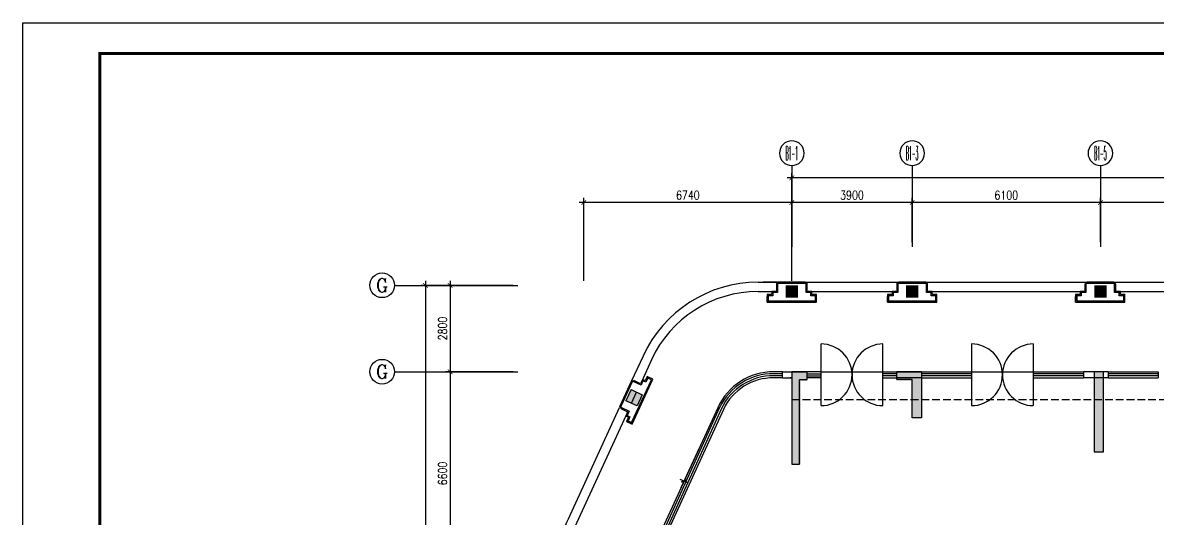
# Model space of a CAD drawing. Extents: x 3476 to 122276, y -94307 to -10307.
# Drawn here: x 3476 to 40273, y -26408 to -10307 of the extents above; entities that cross this region are included whole.
import ezdxf
from ezdxf.enums import TextEntityAlignment as Align

# ---------------------------------------------------------------- set-up
doc = ezdxf.new("R2010")
doc.units = 0
doc.header["$LTSCALE"] = 1000
doc.header["$MEASUREMENT"] = 0
doc.linetypes.add('DASH', pattern=[0.35, 0.25, -0.1])
doc.layers.get('0').update_dxf_attribs({"linetype": 'CONTINUOUS'})
doc.layers.get('DEFPOINTS').update_dxf_attribs({"linetype": 'CONTINUOUS'})
for name, color, linetype in [('AXIS', 7, 'CONTINUOUS'), ('AXIS_TEXT', 7, 'CONTINUOUS'), ('COLUMN', 252, 'CONTINUOUS'), ('FRAME', 7, 'CONTINUOUS'), ('KT', 7, 'CONTINUOUS'), ('STAIR', 7, 'CONTINUOUS'), ('WALL', 7, 'CONTINUOUS'), ('WINDOW', 7, 'CONTINUOUS'), ('柱', 252, 'CONTINUOUS')]:
    doc.layers.add(name, color=color, linetype=linetype)
doc.styles.add('COMPLEX', font='COMPLEX.shx', dxfattribs={"width": 0.8})
doc.styles.add('DIM_FONT', font='romanc.shx', dxfattribs={"width": 0.8})
doc.dimstyles.new('S100', dxfattribs={"dimtxt": 280, "dimasz": 150, "dimexe": 150, "dimexo": 150, "dimgap": 100, "dimtad": 1, "dimdec": 0, "dimzin": 0, "dimdsep": 46, "dimtxsty": 'DIM_FONT', "dimblk": '_DIMX', "dimblk1": 'ARCHTICK', "dimblk2": 'ARCHTICK', "dimsah": 1, "dimcen": 0.09, "dimdle": 150, "dimclrt": 7, "dimadec": 0, "dimazin": 0, "dimtfac": 1, "dimtdec": 0, "dimtix": 1, "dimtmove": 2, "dimatfit": 3, "dimldrblk": 'ARCHTICK', "dimfxl": 0, "dimtolj": 1, "dimtzin": 0, "dimarcsym": 0})

# ---------------------------------------------------------------- blocks, each defined once
blk = doc.blocks.new('_FZH')
blk.add_solid([(-0.5, -0.5), (0.5, -0.5), (-0.5, 0.5), (0.5, 0.5)])
blk = doc.blocks.new('_ARCHTICK')
at = {"color": 0, "linetype": 'ByBlock', "const_width": 0.15}
blk.add_lwpolyline([(-0.5, -0.5), (0.5, 0.5)], dxfattribs=at)
blk = doc.blocks.new('*D759')
at = {"color": 0, "linetype": 'ByBlock'}
for p, q in [((16523, -18673), (16523, -41573)), ((19373, -18823), (16373, -18823)), ((19373, -41423), (16373, -41423))]:
    blk.add_line(p, q, dxfattribs=at)
at = {"layer": 'DEFPOINTS', "color": 0, "linetype": 'ByBlock'}
for p in [(19523, -18823), (16523, -41423), (19523, -41423)]:
    blk.add_point(p, dxfattribs=at)
at = {"color": 0, "linetype": 'ByBlock', "xscale": 150, "yscale": 150, "zscale": 150}
for p, rotation in [((16523, -18823), 90), ((16523, -41423), 270)]:
    blk.add_blockref('_ARCHTICK', p, dxfattribs=dict(at, rotation=rotation))
at = {"color": 7, "linetype": 'ByBlock', "insert": (16283, -30123), "char_height": 280, "attachment_point": 5, "rotation": 90, "style": 'DIM_FONT'}
blk.add_mtext('\\A1;22600', dxfattribs=at)
blk = doc.blocks.new('_DIMX')
blk.add_line((-150, 0), (150, 0))
at = {"const_width": 50}
blk.add_lwpolyline([(-70, -70), (70, 70)], dxfattribs=at)
blk = doc.blocks.new('_AXISO')
blk.add_circle((0, 0), 0.5)
at = {"layer": 'AXIS_TEXT', "style": 'COMPLEX', "width": 1.041667}
blk.add_attdef('A', text='', height=0.56, dxfattribs=at).set_placement((-0.25, -0.28), (0.25, -0.28), align=Align.FIT)
blk = doc.blocks.new('*D769')
at = {"color": 0, "linetype": 'ByBlock'}
for p, q in [((63648, -14694), (28248, -14694)), ((28398, -16782), (28398, -14544)), ((63498, -16782), (63498, -14544))]:
    blk.add_line(p, q, dxfattribs=at)
at = {"layer": 'DEFPOINTS', "color": 0, "linetype": 'ByBlock'}
for p in [(28398, -14694), (28398, -16932), (63498, -16932)]:
    blk.add_point(p, dxfattribs=at)
at = {"color": 0, "linetype": 'ByBlock', "xscale": 150, "yscale": 150, "zscale": 150, "rotation": 180}
blk.add_blockref('_ARCHTICK', (28398, -14694), dxfattribs=at)
at = {"color": 0, "linetype": 'ByBlock', "xscale": 150, "yscale": 150, "zscale": 150}
blk.add_blockref('_ARCHTICK', (63498, -14694), dxfattribs=at)
at = {"color": 7, "linetype": 'ByBlock', "insert": (45948, -14454), "char_height": 280, "attachment_point": 5, "style": 'DIM_FONT'}
blk.add_mtext('\\A1;35100', dxfattribs=at)
blk = doc.blocks.new('*D770')
at = {"color": 0, "linetype": 'ByBlock'}
for p, q in [((19373, -21623), (17173, -21623)), ((17323, -21473), (17323, -28373)), ((19373, -28223), (17173, -28223))]:
    blk.add_line(p, q, dxfattribs=at)
at = {"layer": 'DEFPOINTS', "color": 0, "linetype": 'ByBlock'}
for p in [(19523, -21623), (17323, -28223), (19523, -28223)]:
    blk.add_point(p, dxfattribs=at)
at = {"color": 0, "linetype": 'ByBlock', "xscale": 150, "yscale": 150, "zscale": 150}
for p, rotation in [((17323, -21623), 90), ((17323, -28223), 270)]:
    blk.add_blockref('_ARCHTICK', p, dxfattribs=dict(at, rotation=rotation))
at = {"color": 7, "linetype": 'ByBlock', "insert": (17083, -24923), "char_height": 280, "attachment_point": 5, "rotation": 90, "style": 'DIM_FONT'}
blk.add_mtext('\\A1;6600', dxfattribs=at)
blk = doc.blocks.new('*D774')
at = {"color": 0, "linetype": 'ByBlock'}
for p, q in [((32298, -16782), (32298, -15344)), ((38398, -16782), (38398, -15344)), ((38548, -15494), (32148, -15494))]:
    blk.add_line(p, q, dxfattribs=at)
at = {"layer": 'DEFPOINTS', "color": 0, "linetype": 'ByBlock'}
for p in [(32298, -15494), (32298, -16932), (38398, -16932)]:
    blk.add_point(p, dxfattribs=at)
at = {"color": 0, "linetype": 'ByBlock', "xscale": 150, "yscale": 150, "zscale": 150, "rotation": 180}
blk.add_blockref('_ARCHTICK', (32298, -15494), dxfattribs=at)
at = {"color": 0, "linetype": 'ByBlock', "xscale": 150, "yscale": 150, "zscale": 150}
blk.add_blockref('_ARCHTICK', (38398, -15494), dxfattribs=at)
at = {"color": 7, "linetype": 'ByBlock', "insert": (35348, -15254), "char_height": 280, "attachment_point": 5, "style": 'DIM_FONT'}
blk.add_mtext('\\A1;6100', dxfattribs=at)
blk = doc.blocks.new('*D775')
at = {"color": 0, "linetype": 'ByBlock'}
for p, q in [((28398, -16782), (28398, -15344)), ((32298, -16782), (32298, -15344)), ((32448, -15494), (28248, -15494))]:
    blk.add_line(p, q, dxfattribs=at)
at = {"layer": 'DEFPOINTS', "color": 0, "linetype": 'ByBlock'}
for p in [(28398, -15494), (28398, -16932), (32298, -16932)]:
    blk.add_point(p, dxfattribs=at)
at = {"color": 0, "linetype": 'ByBlock', "xscale": 150, "yscale": 150, "zscale": 150, "rotation": 180}
blk.add_blockref('_ARCHTICK', (28398, -15494), dxfattribs=at)
at = {"color": 0, "linetype": 'ByBlock', "xscale": 150, "yscale": 150, "zscale": 150}
blk.add_blockref('_ARCHTICK', (32298, -15494), dxfattribs=at)
at = {"color": 7, "linetype": 'ByBlock', "insert": (30348, -15254), "char_height": 280, "attachment_point": 5, "style": 'DIM_FONT'}
blk.add_mtext('\\A1;3900', dxfattribs=at)
blk = doc.blocks.new('*D786')
at = {"color": 0, "linetype": 'ByBlock'}
for p, q in [((38398, -16782), (38398, -15344)), ((44698, -16782), (44698, -15344)), ((44848, -15494), (38248, -15494))]:
    blk.add_line(p, q, dxfattribs=at)
at = {"layer": 'DEFPOINTS', "color": 0, "linetype": 'ByBlock'}
for p in [(38398, -15494), (38398, -16932), (44698, -16932)]:
    blk.add_point(p, dxfattribs=at)
at = {"color": 0, "linetype": 'ByBlock', "xscale": 150, "yscale": 150, "zscale": 150, "rotation": 180}
blk.add_blockref('_ARCHTICK', (38398, -15494), dxfattribs=at)
at = {"color": 0, "linetype": 'ByBlock', "xscale": 150, "yscale": 150, "zscale": 150}
blk.add_blockref('_ARCHTICK', (44698, -15494), dxfattribs=at)
at = {"color": 7, "linetype": 'ByBlock', "insert": (41548, -15254), "char_height": 280, "attachment_point": 5, "style": 'DIM_FONT'}
blk.add_mtext('\\A1;6300', dxfattribs=at)
blk = doc.blocks.new('*D787')
at = {"color": 0, "linetype": 'ByBlock'}
for p, q in [((17323, -18673), (17323, -21773)), ((17823, -18823), (17173, -18823)), ((17823, -21623), (17173, -21623))]:
    blk.add_line(p, q, dxfattribs=at)
at = {"layer": 'DEFPOINTS', "color": 0, "linetype": 'ByBlock'}
for p in [(17973, -18823), (17323, -21623), (17973, -21623)]:
    blk.add_point(p, dxfattribs=at)
at = {"color": 0, "linetype": 'ByBlock', "xscale": 150, "yscale": 150, "zscale": 150}
for p, rotation in [((17323, -18823), 90), ((17323, -21623), 270)]:
    blk.add_blockref('_ARCHTICK', p, dxfattribs=dict(at, rotation=rotation))
at = {"color": 7, "linetype": 'ByBlock', "insert": (17083, -20223), "char_height": 280, "attachment_point": 5, "rotation": 90, "style": 'DIM_FONT'}
blk.add_mtext('\\A1;2800', dxfattribs=at)
blk = doc.blocks.new('*D815')
at = {"color": 0, "linetype": 'ByBlock'}
for p, q in [((28548, -16138), (21508, -16138)), ((21658, -18673), (21658, -15988)), ((28398, -18673), (28398, -15988))]:
    blk.add_line(p, q, dxfattribs=at)
at = {"layer": 'DEFPOINTS', "color": 0, "linetype": 'ByBlock'}
for p in [(21658, -16138), (21658, -18823), (28398, -18823)]:
    blk.add_point(p, dxfattribs=at)
at = {"color": 0, "linetype": 'ByBlock', "xscale": 150, "yscale": 150, "zscale": 150, "rotation": 180}
blk.add_blockref('_ARCHTICK', (21658, -16138), dxfattribs=at)
at = {"color": 0, "linetype": 'ByBlock', "xscale": 150, "yscale": 150, "zscale": 150}
blk.add_blockref('_ARCHTICK', (28398, -16138), dxfattribs=at)
at = {"color": 7, "linetype": 'ByBlock', "insert": (25028, -15898), "char_height": 280, "attachment_point": 5, "style": 'DIM_FONT'}
blk.add_mtext('\\A1;6740', dxfattribs=at)
blk = doc.blocks.new('M_B0OPK')
for p, q in [((-0.5, 0.5), (0.5, 0.5)), ((0.5, 0.167), (-0.5, 0.167)), ((0.5, -0.167), (-0.5, -0.167)), ((-0.5, -0.5), (0.5, -0.5))]:
    blk.add_line(p, q)

msp = doc.modelspace()

# ---------------------------------------------------------------- hatches: boundary and pattern name
at = {"layer": 'COLUMN'}
h = msp.add_hatch(color=256, dxfattribs=at)
h.paths.add_polyline_path([(23384.8, -22731.4), (23468.2, -22549.6), (23104.7, -22382.8), (23021.3, -22564.6)])
h.paths.add_polyline_path([(23468.2, -22549.6), (23551.7, -22367.9), (23188.1, -22201), (23104.7, -22382.8)])
at = {"layer": '柱'}
h = msp.add_hatch(color=252, dxfattribs=at)
h.paths.add_polyline_path([(44398.2, -27222.8), (44698.2, -27222.8), (44698.2, -28222.8), (43398.2, -28222.8), (43398.2, -27922.8), (44398.2, -27922.8)])
h.paths.add_polyline_path([(28898.2, -21622.8), (28398.2, -21622.8), (28398.2, -24622.8), (28698.2, -24622.8), (28698.2, -21922.8), (28898.2, -21922.8)])
h.paths.add_polyline_path([(28398.2, -29222.8), (28698.2, -29222.8), (28698.2, -30722.8), (28898.2, -30722.8), (28898.2, -31022.8), (28398.2, -31022.8)])
h.paths.add_polyline_path([(34998.2, -34222.8), (35498.2, -34222.8), (35498.2, -36212.8), (35198.2, -36212.8), (35198.2, -34522.8), (34998.2, -34522.8)])
h.paths.add_polyline_path([(30998.2, -38922.8), (31298.2, -38922.8), (31298.2, -40622.8), (31648.2, -40622.8), (31648.2, -40922.8), (30998.2, -40922.8)])
h.paths.add_polyline_path([(31498.2, -35422.9), (30998.2, -35422.9), (30998.2, -37022.9), (31298.2, -37022.9), (31298.2, -35722.9), (31498.2, -35722.9)])
h.paths.add_polyline_path([(34198.2, -40622.8), (34198.2, -40922.8), (35598.2, -40922.8), (35598.2, -40622.8), (34998.2, -40622.8), (34998.2, -39922.8), (34698.2, -39922.8), (34698.2, -40622.8)])
h.paths.add_polyline_path([(40098.2, -39822.8), (40398.2, -39822.8), (40398.2, -41422.8), (40098.2, -41422.8)])
h.paths.add_polyline_path([(32098.2, -28472.8), (32798.2, -28472.8), (32798.2, -27772.8), (32098.2, -27772.8)])
h.paths.add_polyline_path([(32098.2, -31272.8), (32798.2, -31272.8), (32798.2, -30572.8), (32098.2, -30572.8)])
h.paths.add_polyline_path([(31798.2, -21622.8), (32598.2, -21622.8), (32598.2, -22922.8), (32598.2, -23122.8), (32298.2, -23122.8), (32298.2, -21922.8), (31798.2, -21922.8)])
h.paths.add_polyline_path([(40398.2, -34222.9), (40398.2, -34522.9), (38398.2, -34522.9), (38398.2, -34222.9)])
h.paths.add_polyline_path([(37898.2, -31272.8), (38598.2, -31272.8), (38598.2, -30572.8), (37898.2, -30572.8)])
h.paths.add_polyline_path([(37898.2, -28472.8), (38598.2, -28472.8), (38598.2, -27772.8), (37898.2, -27772.8)])
h.paths.add_polyline_path([(43498.2, -32622.8), (43498.2, -32322.8), (42698.2, -32322.8), (42698.2, -34922.8), (43598.2, -34922.8), (43598.2, -34622.8), (42998.2, -34622.8), (42998.2, -32622.8)])
h.paths.add_polyline_path([(42998.2, -32622.8), (42998.2, -34622.8)], flags=16)
h.paths.add_polyline_path([(38198.2, -24222.8), (38498.2, -24222.8), (38498.2, -21622.8), (38198.2, -21622.8)])
h.paths.add_polyline_path([(60098.2, -21622.8), (59298.2, -21622.8), (59298.2, -22922.8), (59298.2, -23122.8), (59598.2, -23122.8), (59598.2, -21922.8), (60098.2, -21922.8)])
h.paths.add_polyline_path([(59798.2, -28472.8), (59098.2, -28472.8), (59098.2, -27772.8), (59798.2, -27772.8)])
h.paths.add_polyline_path([(59798.2, -31272.8), (59098.2, -31272.8), (59098.2, -30572.8), (59798.2, -30572.8)])
h.paths.add_polyline_path([(56898.2, -34222.8), (56398.2, -34222.8), (56398.2, -36212.8), (56698.2, -36212.8), (56698.2, -34522.8), (56898.2, -34522.8)])
h.paths.add_polyline_path([(51798.2, -39822.8), (51498.2, -39822.8), (51498.2, -41422.8), (51798.2, -41422.8)])
h.paths.add_polyline_path([(47498.2, -39422.8), (47198.2, -39422.8), (47198.2, -41422.8), (47498.2, -41422.8)])
h.paths.add_polyline_path([(44398.2, -39422.8), (44698.2, -39422.8), (44698.2, -41422.8), (44398.2, -41422.8)])
h.paths.add_polyline_path([(57698.2, -40622.8), (57698.2, -40922.8), (56298.2, -40922.8), (56298.2, -40622.8), (56898.2, -40622.8), (56898.2, -39922.8), (57198.2, -39922.8), (57198.2, -40622.8)])
h.paths.add_polyline_path([(51498.2, -34222.9), (51498.2, -34522.9), (53498.2, -34522.9), (53498.2, -34222.9)])
h.paths.add_polyline_path([(47498.2, -27222.8), (47198.2, -27222.8), (47198.2, -28222.8), (48498.2, -28222.8), (48498.2, -27922.8), (47498.2, -27922.8)])
h.paths.add_polyline_path([(44598.2, -32622.8), (44598.2, -32322.8), (45398.2, -32322.8), (45398.2, -34922.8), (44498.2, -34922.8), (44498.2, -34622.8), (45098.2, -34622.8), (45098.2, -32622.8)])
h.paths.add_polyline_path([(47298.2, -32622.8), (47298.2, -32322.8), (46498.2, -32322.8), (46498.2, -34922.8), (47398.2, -34922.8), (47398.2, -34622.8), (46798.2, -34622.8), (46798.2, -32622.8)])
h.paths.add_polyline_path([(48898.2, -32622.8), (48898.2, -34622.8)], flags=16)
h.paths.add_polyline_path([(48398.2, -32622.8), (48398.2, -32322.8), (49198.2, -32322.8), (49198.2, -34922.8), (48298.2, -34922.8), (48298.2, -34622.8), (48898.2, -34622.8), (48898.2, -32622.8)])
h.paths.add_polyline_path([(44398.2, -23622.8), (44698.2, -23622.8), (44698.2, -21622.8), (44398.2, -21622.8)])
h.paths.add_polyline_path([(47498.2, -23622.8), (47198.2, -23622.8), (47198.2, -21622.8), (47498.2, -21622.8)])
h.paths.add_polyline_path([(53998.2, -31272.8), (53298.2, -31272.8), (53298.2, -30572.8), (53998.2, -30572.8)])
h.paths.add_polyline_path([(53998.2, -28472.8), (53298.2, -28472.8), (53298.2, -27772.8), (53998.2, -27772.8)])
h.paths.add_polyline_path([(53698.2, -24222.8), (53398.2, -24222.8), (53398.2, -21622.8), (53698.2, -21622.8)])
h.paths.add_polyline_path([(60898.2, -38922.8), (60598.2, -38922.8), (60598.2, -40622.8), (60248.2, -40622.8), (60248.2, -40922.8), (60898.2, -40922.8)])
h.paths.add_polyline_path([(60398.2, -35422.9), (60898.2, -35422.9), (60898.2, -37022.9), (60598.2, -37022.9), (60598.2, -35722.9), (60398.2, -35722.9)])
h.paths.add_polyline_path([(62998.2, -21622.8), (63498.2, -21622.8), (63498.2, -24622.8), (63198.2, -24622.8), (63198.2, -21922.8), (62998.2, -21922.8)])
h.paths.add_polyline_path([(63498.2, -29222.8), (63198.2, -29222.8), (63198.2, -30722.8), (62998.2, -30722.8), (62998.2, -31022.8), (63498.2, -31022.8)])
edge = h.paths.add_edge_path()
edge.add_line((25932.4, -21622.8), (64529, -21622.8))
edge = h.paths.add_edge_path()
edge.add_line((63498.2, -43727.8), (63498.2, -17431.9))

# ---------------------------------------------------------------- linework, layer by layer
for p, q in [((29348.2, -22723), (29348.2, -20723)), ((31348.2, -22723), (31348.2, -20723)), ((34223.2, -20723), (34223.2, -22723)), ((36223.2, -20723), (36223.2, -22723)), ((36223.2, -21622.8), (37848.2, -21622.8)), ((37848.2, -21689.6), (36223.2, -21689.6)), ((38648.2, -21622.8), (40273.2, -21622.8)), ((40273.2, -21689.6), (38648.2, -21689.6)), ((37848.2, -21756.5), (36223.2, -21756.5)), ((36223.2, -21823.3), (37848.2, -21823.3)), ((40273.2, -21756.5), (38648.2, -21756.5)), ((38648.2, -21823.3), (40273.2, -21823.3))]:
    msp.add_line(p, q)
at = {"color": 0, "linetype": 'ByBlock'}
msp.add_line((25395.1, -24104.5), (24803.9, -25392.6), dxfattribs=at)
for centre, start, end in [((29348.2, -21723), 270, 90), ((31348.2, -21723), 90, 270), ((34223.2, -21723), 270, 90), ((36223.2, -21723), 90, 270)]:
    msp.add_arc(centre, 1000, start, end)
at = {"layer": 'AXIS'}
for p, q in [((28398.2, -14937.5), (28398.2, -17575.5)), ((32298.2, -14937.5), (32298.2, -17575.5)), ((38398.2, -14937.5), (38398.2, -17575.5)), ((15523.2, -18822.8), (19523.2, -18822.8)), ((15523.2, -21622.8), (19523.2, -21622.8))]:
    msp.add_line(p, q, dxfattribs=at)
at = {"layer": 'COLUMN'}
for p, q in [((23188.1, -22201), (23021.3, -22564.6)), ((23188.1, -22201), (23551.7, -22367.9)), ((23203, -22648), (23369.9, -22284.4)), ((23551.7, -22367.9), (23384.8, -22731.4)), ((23384.8, -22731.4), (23021.3, -22564.6))]:
    msp.add_line(p, q, dxfattribs=at)
at = {"layer": 'DEFPOINTS', "color": 0, "linetype": 'ByBlock'}
for p in [(23036.3, -23011.6), (25520.3, -23831.9), (24908.2, -25165.3)]:
    msp.add_point(p, dxfattribs=at)
at = {"layer": 'FRAME', "color": 7, "linetype": 'ByBlock'}
msp.add_lwpolyline([(122275.8, -94307), (3475.8, -94307), (3475.8, -10307), (122275.8, -10307)], close=True, dxfattribs=at)
at = {"layer": 'FRAME', "color": 7, "linetype": 'ByBlock', "const_width": 100}
msp.add_lwpolyline([(121275.7, -11307.4), (5975.8, -11307.4), (5975.8, -93307.5), (121275.7, -93307.5)], close=True, dxfattribs=at)
at = {"layer": 'KT', "linetype": 'DASH'}
msp.add_line((28398.2, -22522.8), (63498.2, -22522.8), dxfattribs=at)
at = {"layer": 'STAIR'}
for p, q in [((27303.6, -18722.8), (31858.2, -18722.8)), ((27933.2, -18722.8), (27468, -18722.8)), ((32738.2, -18722.8), (37954.1, -18722.8)), ((38848.2, -18722.8), (43857.2, -18722.8)), ((27303.6, -19022.8), (27898.2, -19022.8)), ((29048.2, -19022.8), (31648.2, -19022.8)), ((32948.2, -19022.8), (37894.1, -19022.8)), ((38998.2, -19022.8), (43647.2, -19022.8)), ((23576.6, -21114.3), (23197.5, -21941.1)), ((23850.4, -21237.7), (23534.4, -21926.3)), ((29348.2, -21622.8), (31348.2, -21622.8)), ((34223.2, -21622.8), (36223.2, -21622.8))]:
    msp.add_line(p, q, dxfattribs=at)
for points in [[(22805.3, -22795.5), (21148.8, -26404.7, 0.0842481), (20674.4, -28172.5), (20628.1, -28663.7)], [(23015.4, -23057), (21421.5, -26529.8, 0.084248), (20973.1, -28200.7), (20954.9, -28393.3)]]:
    msp.add_lwpolyline(points, format="xyb", dxfattribs=at)
for centre, radius, end in [((27303.6, -22822.8), 4100, 155.37191), ((27304, -22822.8), 3800, 155.34585)]:
    msp.add_arc(centre, radius, 90, end, dxfattribs=at)
at = {"layer": 'WALL'}
for p, q in [((27898.2, -18782.8), (27958.2, -18722.8)), ((28838.2, -18722.8), (27958.2, -18722.8)), ((28838.2, -18757.8), (27958.2, -18757.8)), ((28838.2, -18722.8), (28898.2, -18782.8)), ((31798.2, -18782.8), (31858.2, -18722.8)), ((32738.2, -18722.8), (31858.2, -18722.8)), ((32738.2, -18757.8), (31858.2, -18757.8)), ((32738.2, -18722.8), (32798.2, -18782.8)), ((37894.1, -18782.8), (37954.1, -18722.8)), ((38834.1, -18722.8), (37954.1, -18722.8)), ((38834.1, -18757.8), (37954.1, -18757.8)), ((38834.1, -18722.8), (38894.1, -18782.8)), ((27598.2, -19122.8), (27615.8, -19140.4)), ((27748.2, -19122.8), (27598.2, -19122.8)), ((27598.2, -19122.8), (27598.2, -19362.8)), ((27748.2, -19022.8), (27765.8, -19040.4)), ((27898.2, -19022.8), (27748.2, -19022.8)), ((27748.2, -19022.8), (27748.2, -19122.8)), ((27783.2, -19082.8), (27783.2, -19157.8)), ((27933.2, -19057.8), (27808.2, -19057.8)), ((27898.2, -18782.8), (27898.2, -19022.8)), ((27933.2, -18782.1), (27933.2, -19057.8)), ((28863.2, -19057.8), (28863.2, -18782.8)), ((28988.2, -19057.8), (28863.2, -19057.8)), ((28898.2, -19022.8), (28898.2, -18782.8)), ((29048.2, -19022.8), (28898.2, -19022.8)), ((29013.2, -19157.8), (29013.2, -19082.8)), ((29048.2, -19022.8), (29030.6, -19040.4)), ((29048.2, -19122.8), (29048.2, -19022.8)), ((29198.2, -19122.8), (29048.2, -19122.8)), ((29198.2, -19122.8), (29180.6, -19140.4)), ((29198.2, -19362.8), (29198.2, -19122.8)), ((31498.2, -19122.8), (31515.8, -19140.4)), ((31648.2, -19122.8), (31498.2, -19122.8)), ((31498.2, -19122.8), (31498.2, -19362.8)), ((31648.2, -19022.8), (31665.8, -19040.4)), ((31798.2, -19022.8), (31648.2, -19022.8)), ((31648.2, -19022.8), (31648.2, -19122.8)), ((31683.2, -19082.8), (31683.2, -19157.8)), ((31833.2, -19057.8), (31708.2, -19057.8)), ((31798.2, -18782.8), (31798.2, -19022.8)), ((31833.2, -18782.1), (31833.2, -19057.8)), ((32763.2, -19057.8), (32763.2, -18782.8)), ((32888.2, -19057.8), (32763.2, -19057.8)), ((32798.2, -19022.8), (32798.2, -18782.8)), ((32948.2, -19022.8), (32798.2, -19022.8)), ((32913.2, -19157.8), (32913.2, -19082.8)), ((32948.2, -19022.8), (32930.6, -19040.4)), ((32948.2, -19122.8), (32948.2, -19022.8)), ((33098.2, -19122.8), (32948.2, -19122.8)), ((33098.2, -19122.8), (33080.6, -19140.4)), ((33098.2, -19362.8), (33098.2, -19122.8)), ((37594.1, -19122.8), (37611.6, -19140.4)), ((37744.1, -19122.8), (37594.1, -19122.8)), ((37594.1, -19122.8), (37594.1, -19362.8)), ((37744.1, -19022.8), (37761.6, -19040.4)), ((37894.1, -19022.8), (37744.1, -19022.8)), ((37744.1, -19022.8), (37744.1, -19122.8)), ((37779.1, -19082.8), (37779.1, -19157.8)), ((37929.1, -19057.8), (37804.1, -19057.8)), ((37894.1, -18782.8), (37894.1, -19022.8)), ((37929.1, -18782.1), (37929.1, -19057.8)), ((38859.1, -19057.8), (38859.1, -18782.8)), ((38984.1, -19057.8), (38859.1, -19057.8)), ((38894.1, -19022.8), (38894.1, -18782.8)), ((39044.1, -19022.8), (38894.1, -19022.8)), ((39009.1, -19157.8), (39009.1, -19082.8)), ((39044.1, -19022.8), (39026.5, -19040.4)), ((39044.1, -19122.8), (39044.1, -19022.8)), ((39194.1, -19122.8), (39044.1, -19122.8)), ((39194.1, -19122.8), (39176.5, -19140.4)), ((39194.1, -19362.8), (39194.1, -19122.8)), ((27598.2, -19362.8), (27598.2, -19182.8)), ((27598.2, -19362.8), (29198.2, -19362.8)), ((27633.2, -19182.8), (27633.2, -19327.8)), ((27633.2, -19327.8), (29163.2, -19327.8)), ((27783.2, -19157.8), (27658.2, -19157.8)), ((29138.2, -19157.8), (29013.2, -19157.8)), ((29163.2, -19327.8), (29163.2, -19182.8)), ((31498.2, -19362.8), (31498.2, -19182.8)), ((31498.2, -19362.8), (33098.2, -19362.8)), ((31533.2, -19182.8), (31533.2, -19327.8)), ((31533.2, -19327.8), (33063.2, -19327.8)), ((31683.2, -19157.8), (31558.2, -19157.8)), ((33038.2, -19157.8), (32913.2, -19157.8)), ((33063.2, -19327.8), (33063.2, -19182.8)), ((37594.1, -19362.8), (37594.1, -19182.8)), ((37594.1, -19362.8), (39194.1, -19362.8)), ((37629.1, -19182.8), (37629.1, -19327.8)), ((37629.1, -19327.8), (39159.1, -19327.8)), ((37779.1, -19157.8), (37654.1, -19157.8)), ((39134.1, -19157.8), (39009.1, -19157.8)), ((39159.1, -19327.8), (39159.1, -19182.8)), ((28098.2, -21823.3), (28098.2, -21622.8)), ((28098.2, -21622.8), (28394.2, -21622.8)), ((28394.2, -21622.8), (28898.2, -21622.8)), ((28898.2, -21823.3), (28898.2, -21622.8)), ((29348.2, -21823.3), (29348.2, -21622.8)), ((29348.2, -21823.3), (29348.2, -21622.8)), ((31348.2, -21823.3), (31348.2, -21622.8)), ((31348.2, -21823.3), (31348.2, -21622.8)), ((31798.2, -21823.3), (31798.2, -21622.8)), ((32598.2, -21622.8), (31798.2, -21622.8)), ((32598.2, -21622.8), (32598.2, -21823.3)), ((34223.2, -21622.8), (34223.2, -21823.3)), ((34223.2, -21622.8), (34223.2, -21823.3)), ((36223.2, -21622.8), (36223.2, -21823.3)), ((36223.2, -21622.8), (36223.2, -21823.3)), ((37848.2, -21622.8), (37848.2, -21823.3)), ((38648.2, -21622.8), (37848.2, -21622.8)), ((38648.2, -21622.8), (38648.2, -21823.3)), ((40273.2, -21622.8), (40273.2, -21823.3)), ((40273.2, -21622.8), (40273.2, -21823.3)), ((23197.3, -21941.2), (22830.3, -22741)), ((23229.1, -21955.8), (22862.1, -22755.6)), ((23197.3, -21941.2), (23276.9, -21911.7)), ((23208.3, -23272), (23846.4, -21881.4)), ((23225.5, -23318.4), (23892.8, -21864.2)), ((23512.2, -22058.2), (23262.3, -21943.5)), ((23495, -22011.8), (23276.9, -21911.7)), ((23557.6, -21875.4), (23495, -22011.8)), ((23564.4, -21944.6), (23512.2, -22058.2)), ((23557.6, -21875.4), (23566.2, -21898.7)), ((23648.5, -21917.1), (23557.6, -21875.4)), ((23665.7, -21963.5), (23597.5, -21932.3)), ((23711, -21780.8), (23648.5, -21917.1)), ((23717.8, -21849.9), (23665.7, -21963.5)), ((23711, -21780.8), (23719.7, -21804.1)), ((23892.8, -21864.2), (23711, -21780.8)), ((23846.4, -21881.4), (23751, -21837.6)), ((28098.2, -21823.3), (28398.2, -21823.3)), ((32598.2, -21823.3), (31798.2, -21823.3)), ((38648.2, -21823.3), (37848.2, -21823.3)), ((22859.8, -22820.5), (22830.3, -22741)), ((22873.7, -22788.4), (23124.3, -22903.4)), ((22859.8, -22820.5), (23077.9, -22920.6)), ((23077.9, -22920.6), (23015.4, -23057)), ((23015.4, -23057), (23038.7, -23048.3)), ((23015.4, -23057), (23106.3, -23098.7)), ((23106.3, -23098.7), (23043.7, -23235)), ((23124.3, -22903.4), (23072.2, -23017)), ((23084.5, -23050.2), (23152.7, -23081.5)), ((23152.7, -23081.5), (23100.5, -23195.1)), ((23043.7, -23235), (23067, -23226.4)), ((23043.7, -23235), (23225.5, -23318.4)), ((23225.5, -23318.4), (23098.2, -23260)), ((23112.8, -23228.2), (23208.3, -23272))]:
    msp.add_line(p, q, dxfattribs=at)
for centre, radius, start, end in [((27958.2, -18782.8), 25, 90, 178.28208), ((28838.2, -18782.8), 25, 0, 90), ((31858.2, -18782.8), 25, 90, 178.28208), ((32738.2, -18782.8), 25, 0, 90), ((37954.1, -18782.8), 25, 90, 178.28208), ((38834.1, -18782.8), 25, 0, 90), ((27658.2, -19182.8), 60, 90, 180), ((27808.2, -19082.8), 60, 90, 180), ((27808.2, -19082.8), 25, 90, 180), ((28988.2, -19082.8), 60, 360, 90), ((28988.2, -19082.8), 25, 360, 90), ((29138.2, -19182.8), 60, 360, 90), ((31558.2, -19182.8), 60, 90, 180), ((31708.2, -19082.8), 60, 90, 180), ((31708.2, -19082.8), 25, 90, 180), ((32888.2, -19082.8), 60, 360, 90), ((32888.2, -19082.8), 25, 360, 90), ((33038.2, -19182.8), 60, 360, 90), ((37654.1, -19182.8), 60, 90, 180), ((37804.1, -19082.8), 60, 90, 180), ((37804.1, -19082.8), 25, 90, 180), ((38984.1, -19082.8), 60, 360, 90), ((38984.1, -19082.8), 25, 360, 90), ((39134.1, -19182.8), 60, 360, 90), ((27658.2, -19182.8), 25, 90, 180), ((29138.2, -19182.8), 25, 0, 90), ((31558.2, -19182.8), 25, 90, 180), ((33038.2, -19182.8), 25, 0, 90), ((37654.1, -19182.8), 25, 90, 180), ((39134.1, -19182.8), 25, 0, 90), ((23251.9, -21966.2), 25, 65.35, 155.35), ((23587.1, -21955), 60, 65.35, 155.35), ((23587.1, -21955), 25, 65.35, 155.35), ((23740.5, -21860.4), 60, 65.35, 155.35), ((23740.5, -21860.4), 25, 65.35, 155.35), ((22884.8, -22766), 25, 155.35, 243.63208), ((23094.9, -23027.5), 60, 155.35, 245.35), ((23123.3, -23205.5), 60, 155.35, 245.35), ((23094.9, -23027.5), 25, 155.35, 245.35), ((23123.3, -23205.5), 25, 155.35, 245.35)]:
    msp.add_arc(centre, radius, start, end, dxfattribs=at)
at = {"layer": 'WINDOW'}
for p, q in [((28098.2, -21689.9), (27817.8, -21689.9)), ((28098.2, -21622.8), (27818, -21622.8)), ((28098.2, -21756.6), (27817.8, -21756.6)), ((28098.2, -21823.3), (27817.8, -21823.3)), ((28398.2, -21823.3), (28346.6, -21823.3)), ((25999.3, -22788.6), (23840.7, -27490.4)), ((26059.8, -22788.2), (23901.3, -27519.7)), ((26120.4, -22816), (23949.8, -27573.7)), ((26181, -22843.8), (24010.4, -27601.5))]:
    msp.add_line(p, q, dxfattribs=at)
for centre, radius, start, end in [((27817.9, -23624.3), 2001.4, 89.99774, 155.32076), ((27788.3, -23598.8), 1909.1, 89.11593, 154.88813), ((27788.3, -23598.8), 1842.5, 89.08422, 154.87154), ((27788.3, -23598.8), 1775.8, 89.05014, 154.8537)]:
    msp.add_arc(centre, radius, start, end, dxfattribs=at)
at = {"layer": '柱', "flags": 128}
for points in [[(28898.2, -21622.8), (28398.2, -21622.8), (28398.2, -24622.8), (28648.2, -24622.8), (28648.2, -21872.8), (28898.2, -21872.8), (28898.2, -21622.8)], [(31798.2, -21622.8), (32598.2, -21622.8), (32598.2, -22922.8), (32598.2, -22922.8), (32598.2, -23122.8), (32298.2, -23122.8), (32298.2, -21872.8), (31798.2, -21872.8), (31798.2, -21622.8)]]:
    msp.add_lwpolyline(points, dxfattribs=at)
at = {"layer": '柱'}
msp.add_lwpolyline([(38198.2, -24222.8), (38498.2, -24222.8), (38498.2, -21622.8), (38198.2, -21622.8)], close=True, dxfattribs=at)

# ---------------------------------------------------------------- block references
at = {"color": 0, "linetype": 'ByBlock', "rotation": 335.3458457448748}
msp.add_blockref('_DIMX', (24908.2, -25165.3), dxfattribs=at)
at = {"layer": 'AXIS'}
ref = msp.add_blockref('_AXISO', (28398.2, -14537.5), dxfattribs=dict(at, xscale=-800, yscale=800, zscale=800, rotation=180))
ref.add_attrib('A', 'B1-1', dxfattribs={"layer": 'AXIS_TEXT', "height": 448, "style": 'COMPLEX', "width": 0.260417}).set_placement((28198.2, -14761.5), (28598.2, -14761.5), align=Align.FIT)
ref = msp.add_blockref('_AXISO', (32298.2, -14537.5), dxfattribs=dict(at, xscale=-800, yscale=800, zscale=800, rotation=180))
ref.add_attrib('A', 'B1-3', dxfattribs={"layer": 'AXIS_TEXT', "height": 448, "style": 'COMPLEX', "width": 0.243506}).set_placement((32098.2, -14761.5), (32498.2, -14761.5), align=Align.FIT)
ref = msp.add_blockref('_AXISO', (38398.2, -14537.5), dxfattribs=dict(at, xscale=-800, yscale=800, zscale=800, rotation=180))
ref.add_attrib('A', 'B1-5', dxfattribs={"layer": 'AXIS_TEXT', "height": 448, "style": 'COMPLEX', "width": 0.243506}).set_placement((38198.2, -14761.5), (38598.2, -14761.5), align=Align.FIT)
at = {"layer": 'AXIS', "xscale": 800, "yscale": 800, "zscale": 800}
for p in [(15123.2, -18821.8), (15123.2, -21621.8)]:
    msp.add_blockref('_AXISO', p, dxfattribs=at).add_auto_attribs({'A': 'G'})
at = {"layer": 'COLUMN', "xscale": 400, "yscale": 400, "zscale": 400}
for p in [(28398.2, -19022.8), (32298.2, -19022.8), (38398.2, -19022.8)]:
    msp.add_blockref('_FZH', p, dxfattribs=at)
at = {"layer": 'WINDOW', "rotation": 180}
for p, xscale, yscale, zscale in [((29123.2, -21723), 450, 200.4193179847498, 450), ((33410.7, -21723), -1625, 200.4193179844005, 1625)]:
    msp.add_blockref('M_B0OPK', p, dxfattribs=dict(at, xscale=xscale, yscale=yscale, zscale=zscale))
at = {"layer": 'WINDOW', "xscale": 450, "yscale": 200.419317985019, "zscale": 450}
msp.add_blockref('M_B0OPK', (31573.2, -21723), dxfattribs=at)

# ---------------------------------------------------------------- dimensions: what is measured, and where the dimension line sits
at = {"layer": 'AXIS'}
dim = msp.add_aligned_dim(p1=(63498.2, -17575.5), p2=(28398.2, -17575.5), distance=-2237.9, dimstyle='S100', dxfattribs=at)
dim.commit()
dim.dimension.update_dxf_attribs({"geometry": '*D769', "text_midpoint": (45948.2, -14453.9), "insert": (0, -643.6)})
for base, p1, p2, picture, middle in [((28398.2, -16137.5), (32298.2, -17575.5), (28398.2, -17575.5), '*D775', (30348.2, -15253.9)), ((32298.2, -16137.5), (38398.2, -17575.5), (32298.2, -17575.5), '*D774', (35348.2, -15253.9)), ((38398.2, -16137.5), (44698.2, -17575.5), (38398.2, -17575.5), '*D786', (41548.2, -15253.9))]:
    dim = msp.add_linear_dim(base=base, p1=p1, p2=p2, angle=180, dimstyle='S100', dxfattribs=at)
    dim.commit()
    dim.dimension.update_dxf_attribs({"geometry": picture, "text_midpoint": middle, "insert": (0, -643.6)})
dim = msp.add_linear_dim(base=(21658.4, -16137.5), p1=(28398.2, -18822.8), p2=(21658.4, -18822.8), dimstyle='S100', dxfattribs=at)
dim.commit()
dim.dimension.update_dxf_attribs({"geometry": '*D815', "text_midpoint": (25028.3, -15897.5)})
dim = msp.add_aligned_dim(p1=(19523.2, -18822.8), p2=(19523.2, -41422.9), distance=-3000, dimstyle='S100', dxfattribs=at)
dim.commit()
dim.dimension.update_dxf_attribs({"geometry": '*D759', "text_midpoint": (16283.2, -30122.9)})
for base, p1, p2, picture, middle in [((17323.2, -21622.8), (17973.2, -18822.8), (17973.2, -21622.8), '*D787', (17083.2, -20222.8)), ((17323.2, -28222.9), (19523.2, -21622.8), (19523.2, -28222.9), '*D770', (17083.2, -24922.9))]:
    dim = msp.add_linear_dim(base=base, p1=p1, p2=p2, angle=90, dimstyle='S100', dxfattribs=at)
    dim.commit()
    dim.dimension.update_dxf_attribs({"geometry": picture, "text_midpoint": middle})

doc.saveas('drawing.dxf')
